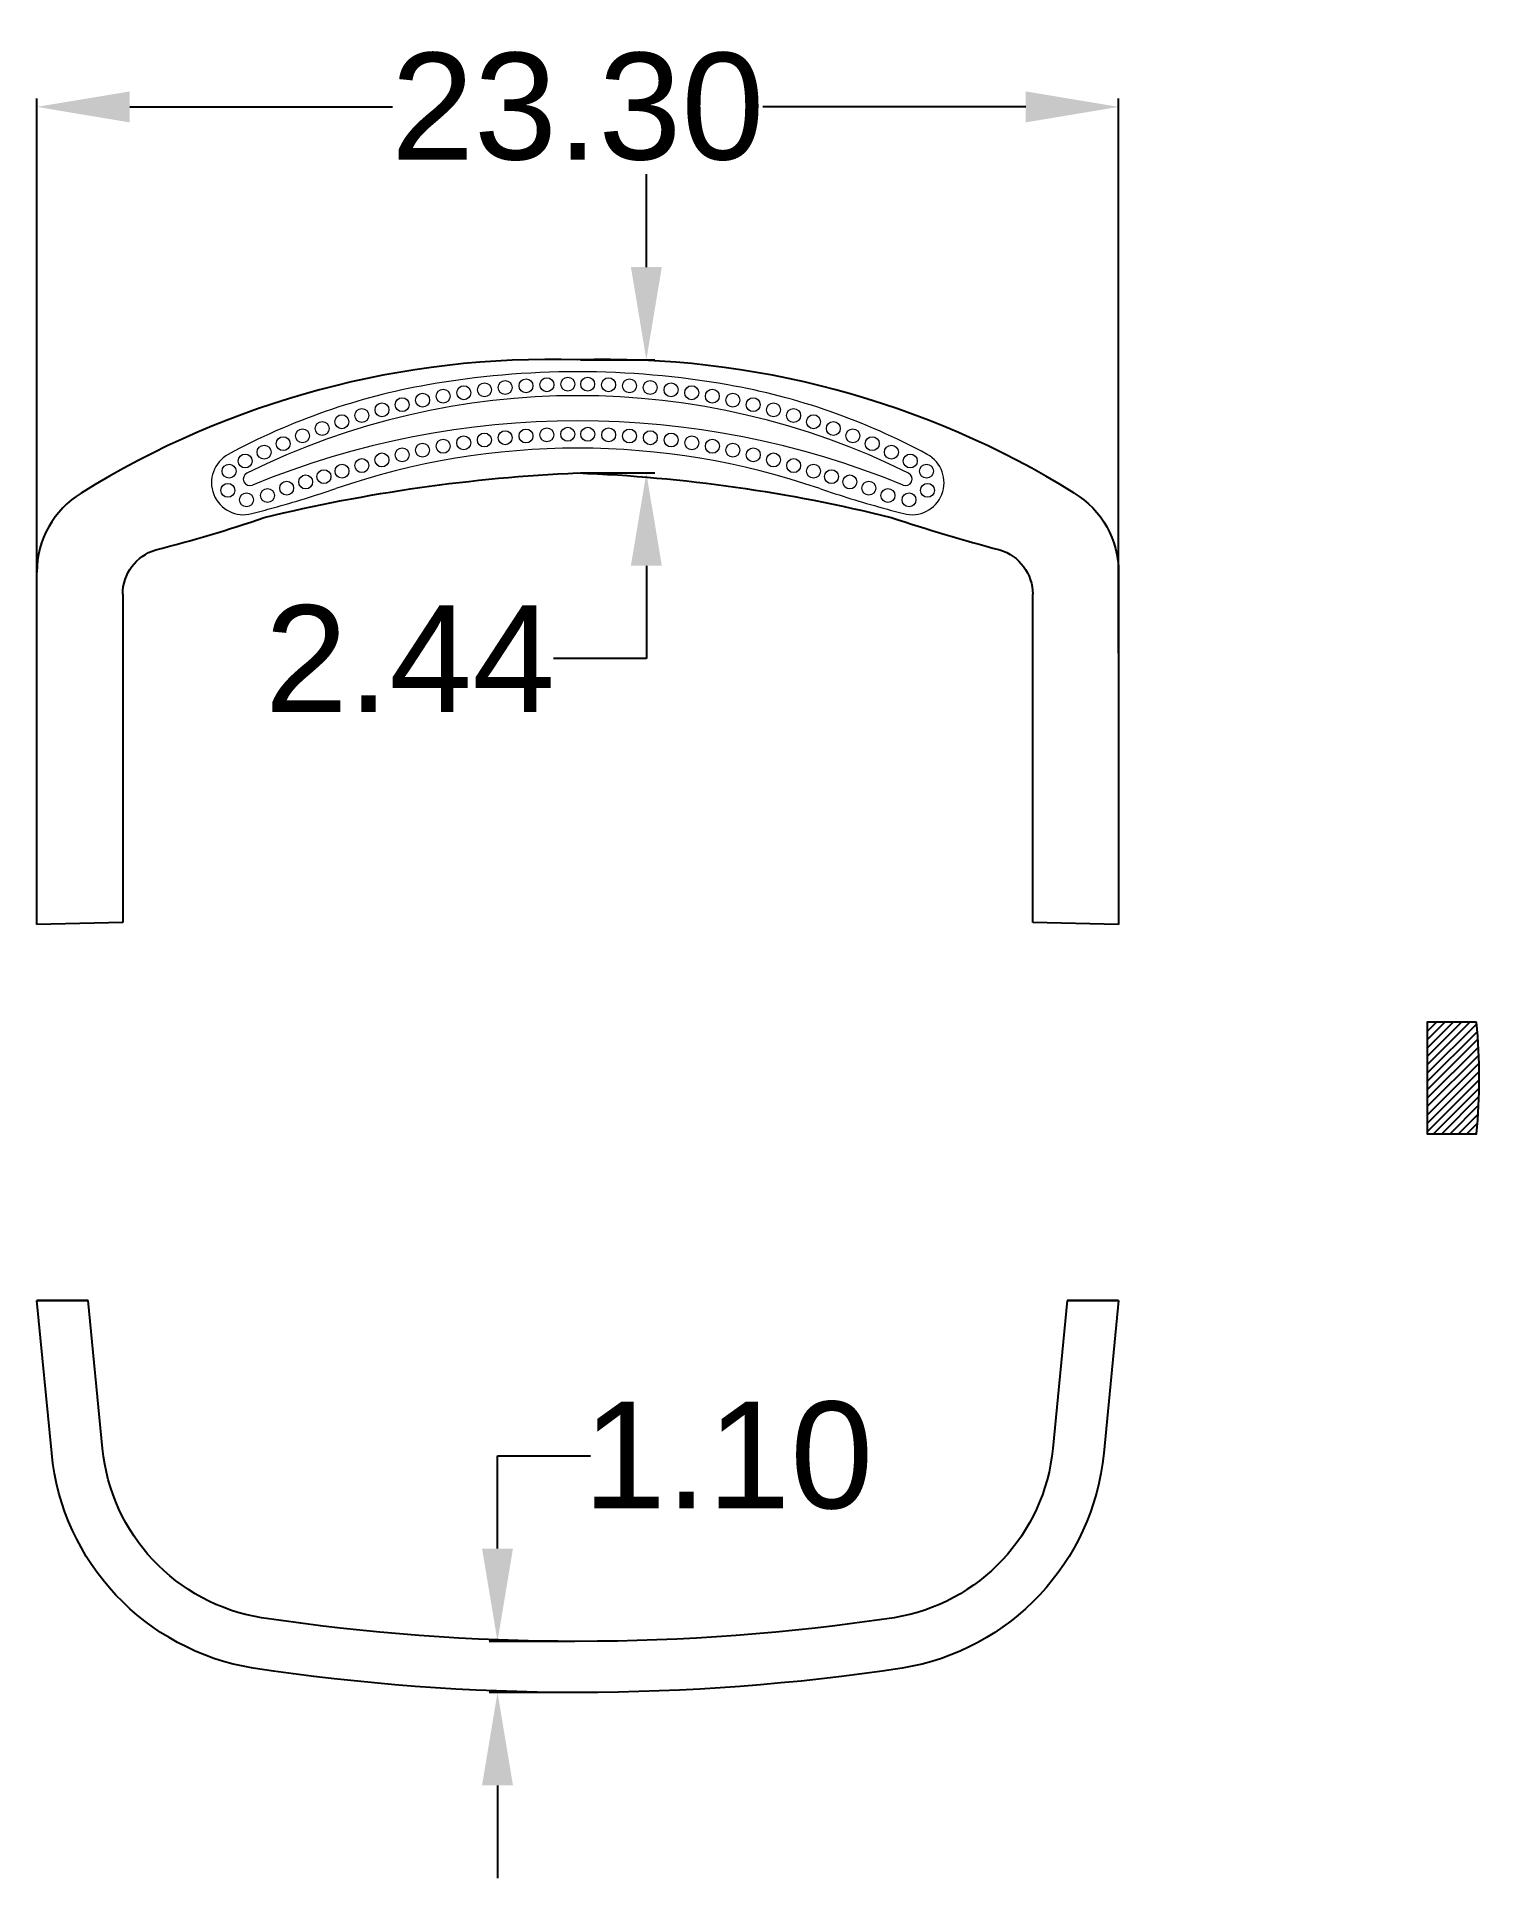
# Model space of a CAD drawing. Header units: millimetres. Extents: x 2815.8 to 2846.8, y 1378.9 to 1418.5.
import ezdxf

# ---------------------------------------------------------------- set-up
doc = ezdxf.new("R2010")
doc.units = ezdxf.units.MM
doc.linetypes.add('HIDDEN2', pattern=[0.1875, 0.125, -0.0625])
doc.layers.add('Hidden Line', color=1, linetype='HIDDEN2')
doc.styles.get("Standard").update_dxf_attribs({"font": 'arial.ttf'})
doc.dimstyles.new('Standard$0', dxfattribs={"dimtxt": 2.3, "dimasz": 2, "dimexe": 1, "dimexo": 1, "dimgap": 1, "dimtad": 0, "dimtih": 1, "dimtoh": 1, "dimdec": 1, "dimzin": 0, "dimdsep": 46, "dimtxsty": 'Standard', "dimcen": 0, "dimclrd": 4, "dimclre": 4, "dimclrt": 4, "dimadec": 1, "dimazin": 0, "dimtfac": 1, "dimtdec": 1, "dimtofl": 0, "dimtmove": 0, "dimatfit": 0, "dimfxl": 1, "dimtolj": 1, "dimtzin": 0, "dimarcsym": 0})

# ---------------------------------------------------------------- blocks, each defined once
blk = doc.blocks.new('*D5')
at = {"color": 0, "lineweight": -2, "transparency": 16777216}
for p, q in [((2825.698, 1385.985), (2825.698, 1387.985)), ((2825.698, 1387.985), (2827.698, 1387.985)), ((2827.363, 1383.985), (2825.518, 1383.985)), ((2827.363, 1382.885), (2825.518, 1382.885)), ((2825.698, 1380.885), (2825.698, 1378.885))]:
    blk.add_line(p, q, dxfattribs=at)
at = {"color": 0, "transparency": 16777216}
for points in [[(2825.365, 1385.985), (2826.031, 1385.985), (2825.698, 1383.985)], [(2825.365, 1380.885), (2826.031, 1380.885), (2825.698, 1382.885)]]:
    blk.add_solid(points, dxfattribs=at)
at = {"layer": 'Defpoints', "color": 0, "transparency": 16777216}
for p in [(2827.425, 1383.985, 7.243), (2825.698, 1382.885), (2827.425, 1382.885, 7.243)]:
    blk.add_point(p, dxfattribs=at)
at = {"color": 0, "lineweight": 9, "transparency": 16777216, "insert": (2830.663, 1387.985), "char_height": 2.3, "attachment_point": 5}
blk.add_mtext('\\A1;1.10', dxfattribs=at)
blk = doc.blocks.new('*D6')
at = {"color": 0, "lineweight": -2, "transparency": 16777216}
for p, q in [((2828.903, 1413.59), (2828.903, 1415.59)), ((2827.488, 1411.59), (2829.083, 1411.59)), ((2827.488, 1409.154), (2829.083, 1409.154)), ((2828.903, 1407.154), (2828.903, 1405.154)), ((2828.903, 1405.154), (2826.903, 1405.154))]:
    blk.add_line(p, q, dxfattribs=at)
at = {"color": 0, "transparency": 16777216}
for points in [[(2828.57, 1413.59), (2829.237, 1413.59), (2828.903, 1411.59)], [(2828.57, 1407.154), (2829.237, 1407.154), (2828.903, 1409.154)]]:
    blk.add_solid(points, dxfattribs=at)
at = {"layer": 'Defpoints', "color": 0, "transparency": 16777216}
for p in [(2827.425, 1411.59), (2827.425, 1409.154), (2828.903, 1409.154)]:
    blk.add_point(p, dxfattribs=at)
at = {"color": 0, "lineweight": 9, "transparency": 16777216, "insert": (2823.811, 1405.154), "char_height": 2.3, "attachment_point": 5}
blk.add_mtext('\\A1;2.44', dxfattribs=at)
blk = doc.blocks.new('*D7')
at = {"color": 0, "lineweight": -2, "transparency": 16777216}
for p, q in [((2815.777, 1405.271), (2815.777, 1417.219)), ((2839.073, 1405.271), (2839.073, 1417.219)), ((2817.777, 1417.039), (2823.439, 1417.039)), ((2837.073, 1417.039), (2831.411, 1417.039))]:
    blk.add_line(p, q, dxfattribs=at)
at = {"color": 0, "transparency": 16777216}
for points in [[(2817.777, 1417.372), (2817.777, 1416.705), (2815.777, 1417.039)], [(2837.073, 1417.372), (2837.073, 1416.705), (2839.073, 1417.039)]]:
    blk.add_solid(points, dxfattribs=at)
at = {"layer": 'Defpoints', "color": 0, "transparency": 16777216}
for p in [(2839.073, 1417.039), (2815.777, 1405.209), (2839.073, 1405.209)]:
    blk.add_point(p, dxfattribs=at)
at = {"color": 0, "lineweight": 9, "transparency": 16777216, "insert": (2827.425, 1417.039), "char_height": 2.3, "attachment_point": 5}
blk.add_mtext('\\A1;23.30', dxfattribs=at)

msp = doc.modelspace()

# ---------------------------------------------------------------- hatches: boundary and pattern name
at = {"layer": 'Hidden Line', "ltscale": 10}
h = msp.add_hatch(dxfattribs=at)
h.set_pattern_fill('ANSI31', color=256, scale=0.04, style=0)
h.set_pattern_definition([(45, (1834.68318, 2841.10771), (-0.089802561, 0.089802561), [])])
h.paths.add_polyline_path([(2846.784, 1397.321), (2845.718, 1397.321), (2845.718, 1394.921), (2846.784, 1394.921, 0.04528)])

# ---------------------------------------------------------------- linework, layer by layer
at = {"color": 7}
for p, q in [((2815.777, 1399.426), (2815.777, 1407.015)), ((2839.073, 1407.015), (2839.073, 1399.426)), ((2817.626, 1406.541), (2817.626, 1399.474)), ((2837.224, 1399.474), (2837.224, 1406.541)), ((2817.626, 1399.474), (2815.777, 1399.426)), ((2839.073, 1399.426), (2837.224, 1399.474)), ((2816.882, 1391.329, 0), (2815.777, 1391.329, 0)), ((2816.098, 1388.037, 0), (2815.777, 1391.329, 0)), ((2817.193, 1388.144, 0), (2816.882, 1391.329, 0)), ((2837.968, 1391.329), (2837.658, 1388.144, 0)), ((2839.073, 1391.329), (2837.968, 1391.329)), ((2839.073, 1391.329), (2838.752, 1388.037, 0))]:
    msp.add_line(p, q, dxfattribs=at)
msp.add_lwpolyline([(2846.784, 1397.321), (2845.718, 1397.321), (2845.718, 1394.921), (2846.784, 1394.921, 0.04528)], format="xyb", close=True)
msp.add_lwpolyline([(2815.777, 1391.329), (2816.882, 1391.329)], dxfattribs=at)
at = {"color": 7, "elevation": 0}
msp.add_lwpolyline([(2837.968, 1391.329), (2839.073, 1391.329)], dxfattribs=at)
at = {"color": 6, "lineweight": 5}
for centre in [(2826.762, 1411.054), (2827.212, 1411.066), (2827.64, 1411.066), (2828.09, 1411.054), (2824.085, 1410.722), (2824.527, 1410.808), (2824.971, 1410.882), (2825.417, 1410.943), (2825.864, 1410.993), (2826.312, 1411.03), (2828.539, 1411.03), (2828.987, 1410.993), (2829.435, 1410.943), (2829.88, 1410.882), (2830.324, 1410.808), (2830.766, 1410.722), (2822.347, 1410.257), (2822.777, 1410.391), (2823.21, 1410.513), (2823.646, 1410.624), (2831.205, 1410.624), (2831.641, 1410.513), (2832.074, 1410.391), (2832.504, 1410.257), (2821.5, 1409.953), (2821.922, 1410.111), (2825.415, 1409.864), (2825.863, 1409.913), (2826.311, 1409.95), (2826.761, 1409.975), (2827.21, 1409.987), (2827.641, 1409.987), (2828.091, 1409.975), (2828.54, 1409.95), (2828.989, 1409.913), (2829.436, 1409.864), (2832.93, 1410.111), (2833.351, 1409.953), (2820.671, 1409.603), (2821.083, 1409.784), (2823.645, 1409.545), (2824.084, 1409.643), (2824.526, 1409.729), (2824.97, 1409.803), (2829.882, 1409.803), (2830.325, 1409.729), (2830.767, 1409.643), (2831.206, 1409.545), (2833.768, 1409.784), (2834.18, 1409.603), (2819.917, 1409.193), (2820.264, 1409.411), (2821.96, 1409.074), (2822.349, 1409.193), (2822.776, 1409.312), (2823.209, 1409.434), (2831.643, 1409.434), (2832.076, 1409.312), (2832.502, 1409.193), (2832.891, 1409.074), (2834.587, 1409.411), (2834.935, 1409.193), (2819.892, 1408.779), (2821.158, 1408.826), (2821.566, 1408.96), (2833.286, 1408.96), (2833.693, 1408.826), (2834.959, 1408.779), (2820.291, 1408.574), (2820.746, 1408.668), (2834.106, 1408.668), (2834.56, 1408.574)]:
    msp.add_circle(centre, 0.15, dxfattribs=at)
at = {"color": 7}
for centre, radius, start, end in [((2826.828, 1392.456), 19.143, 88.2125, 121.8225), ((2828.022, 1392.456), 19.143, 58.1775, 91.7875), ((2817.777, 1407.015), 2, 121.437, 180), ((2810.992, 1436.378), 29.8, 284.2682, 288.9557), ((2847.246, 1447.733), 41.642, 251.7111, 255.0651)]:
    msp.add_arc(centre, radius, start, end, dxfattribs=at)
at = {"color": 6, "lineweight": 5}
for centre, radius, start, end in [((2827.426, 1392.675), 18.658, 80.0313, 99.9687), ((2826.648, 1397.097), 14.168, 99.9687, 118.4476), ((2827.426, 1394.758), 16.06, 63.6623, 116.3377), ((2828.203, 1397.097), 14.168, 61.5524, 80.0313), ((2827.426, 1391.83), 18.445, 67.6784, 112.3216), ((2827.426, 1393.662), 16.026, 71.0297, 108.9703), ((2820.229, 1408.946), 0.691, 118.4476, 284.9379), ((2834.623, 1408.946), 0.691, 255.0621, 61.5524), ((2820.366, 1409.024), 0.142, 117.3031, 292.4107), ((2834.485, 1409.024), 0.142, 247.5893, 62.6969), ((2815.182, 1429.281), 21.638, 285.2327, 288.9703), ((2839.67, 1429.281), 21.638, 251.0297, 254.7673), ((2796.529, 1497.778), 92.63, 284.93785, 285.23266), ((2858.322, 1497.778), 92.63, 254.76734, 255.06215)]:
    msp.add_arc(centre, radius, start, end, dxfattribs=at)
at = {"color": 7, "extrusion": (0, 0, -1)}
for centre, radius, start, end in [((-2828.96, 1374.124), 35.064, 76.3276, 87.4911), ((-2826.167, 1376.074), 33.104, 92.179, 104.0041), ((-2837.073, 1407.015), 2, 121.437, 180), ((-2818.626, 1406.541), 1, 0, 73.1631), ((-2836.224, 1406.541), 1, 106.8369, 180)]:
    msp.add_arc(centre, radius, start, end, dxfattribs=at)
at = {"color": 7, "extrusion": (3.047e-07, -4.74e-08, -1)}
for radius in [5.2, 4.1]:
    msp.add_arc((-2821.273, 1388.541, 0.001), radius, 279.2624, 354.4387, dxfattribs=at)
at = {"color": 7, "extrusion": (-6.78e-08, -1.34e-08, -1)}
for radius in [4.1, 5.2]:
    msp.add_arc((-2833.577, 1388.541, 0), radius, 185.5613, 260.7379, dxfattribs=at)
at = {"color": 7, "extrusion": (1.44e-08, -2.64524e-24, -1)}
for centre, radius, start, end in [((-2827.425, 1429.807, -7.243), 45.822, 261.4511, 278.5492), ((-2827.425, 1429.8, -7.243), 46.915, 261.433, 278.5673)]:
    msp.add_arc(centre, radius, start, end, dxfattribs=at)

# ---------------------------------------------------------------- dimensions: what is measured, and where the dimension line sits
at = {"color": 3, "lineweight": 9}
dim = msp.add_linear_dim(base=(2839.073, 1417.039), p1=(2815.777, 1405.209), p2=(2839.073, 1405.209), dimstyle='Standard$0', override={"dimexe": 0.18, "dimexo": 0.0625, "dimgap": 0.09, "dimdec": 2, "dimcen": 0.09, "dimclrd": 0, "dimclre": 0, "dimclrt": 0, "dimtdec": 2, "dimatfit": 3, "dimfxl": 1.25}, dxfattribs=at)
dim.commit()
dim.dimension.update_dxf_attribs({"geometry": '*D7', "text_midpoint": (2827.425, 1417.039)})
for base, p1, p2, picture, middle in [((2828.903, 1409.154), (2827.425, 1411.59), (2827.425, 1409.154), '*D6', (2823.811, 1405.154)), ((2825.698, 1382.885), (2827.425, 1383.985, 7.243), (2827.425, 1382.885, 7.243), '*D5', (2830.663, 1387.985))]:
    dim = msp.add_linear_dim(base=base, p1=p1, p2=p2, angle=90, dimstyle='Standard$0', override={"dimexe": 0.18, "dimexo": 0.0625, "dimgap": 0.09, "dimdec": 2, "dimcen": 0.09, "dimclrd": 0, "dimclre": 0, "dimclrt": 0, "dimtdec": 2, "dimatfit": 3, "dimfxl": 1.25}, dxfattribs=at)
    dim.commit()
    dim.dimension.update_dxf_attribs({"geometry": picture, "text_midpoint": middle, "dimtype": 160})

doc.saveas('drawing.dxf')
